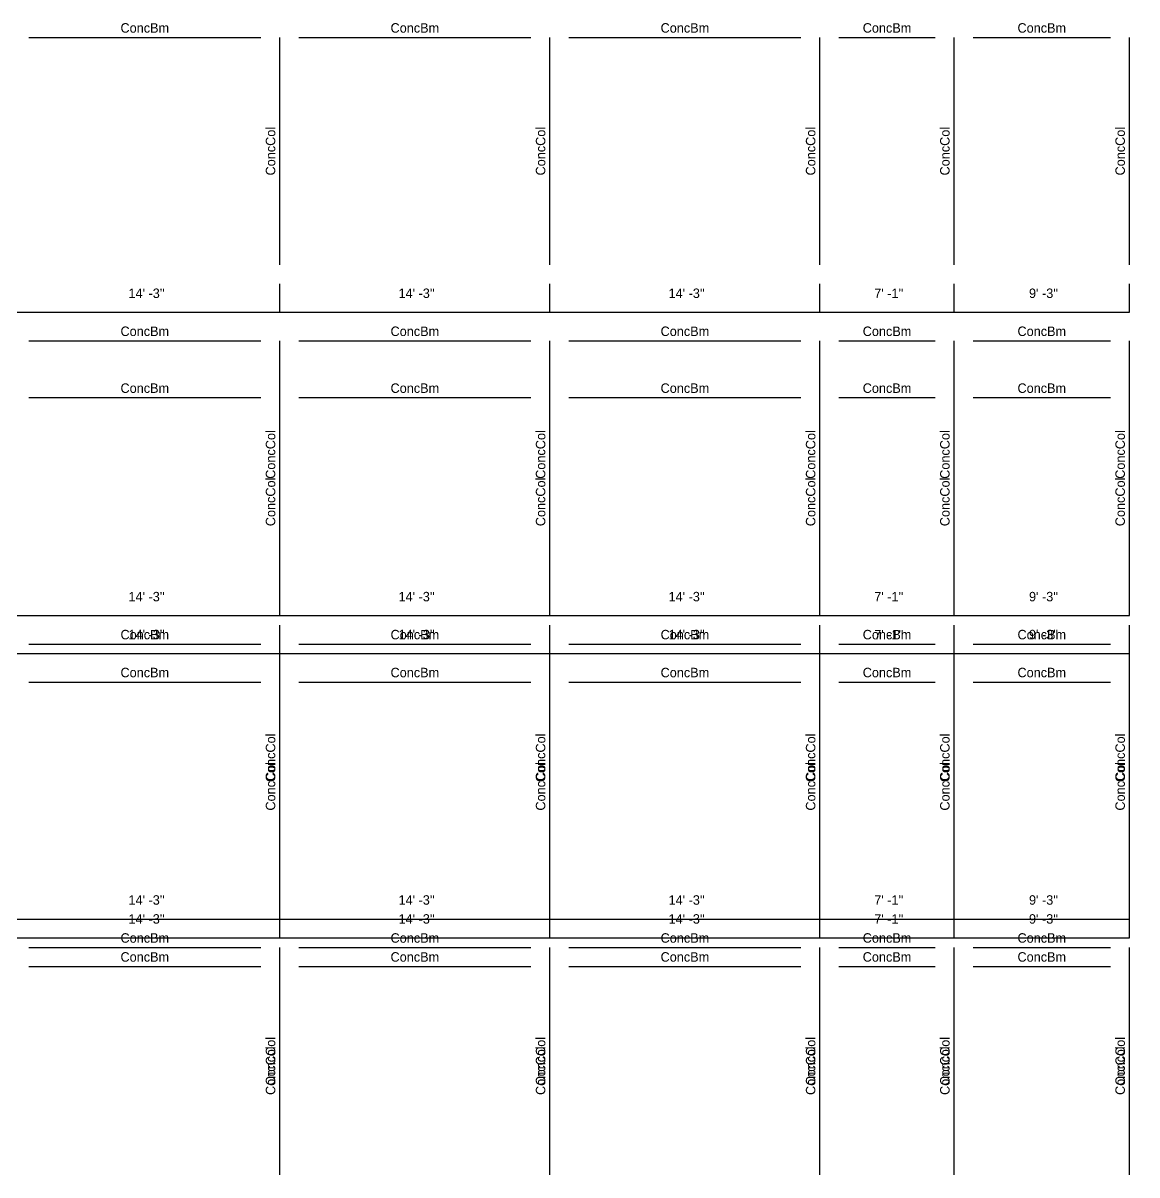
# Model space of a CAD drawing. Extents: x -38 to 2998, y -195 to 11529.
# Drawn here: x 2292 to 2998, y 2928 to 3657 of the extents above; entities that cross this region are included whole.
import ezdxf
from ezdxf.enums import TextEntityAlignment as Align

# ---------------------------------------------------------------- set-up
doc = ezdxf.new("R2010")
doc.units = 0
doc.header["$MEASUREMENT"] = 0
doc.layers.get('0').update_dxf_attribs({"linetype": 'CONTINUOUS'})
for name, color, linetype in [('CENTERLINES', 7, 'CONTINUOUS'), ('DIMENSIONS', 4, 'CONTINUOUS'), ('TEXT', 5, 'CONTINUOUS')]:
    doc.layers.add(name, color=color, linetype=linetype)
doc.dimstyles.get("Standard").update_dxf_attribs({"dimtxt": 0.18, "dimasz": 0.18, "dimexe": 0.18, "dimexo": 0.0625, "dimgap": 0.09, "dimtad": 0, "dimtih": 1, "dimtoh": 1, "dimdec": 4, "dimzin": 0, "dimtxsty": 'STANDARD', "dimcen": 0.09, "dimazin": 3, "dimtfac": 1, "dimtdec": 4, "dimtofl": 0, "dimtmove": 0, "dimatfit": 3, "dimtolj": 1, "dimtzin": 0})

# ---------------------------------------------------------------- blocks, each defined once
blk = doc.blocks.new('*D2144')
at = {"color": 1, "linetype": 'BYBLOCK'}
for points in [[(2288.73, 3094.77), (2287.67, 3093.71), (2280.25, 3086.29), (2279.19, 3085.23)], [(2459.73, 3094.77), (2458.67, 3093.71), (2451.25, 3086.29), (2450.19, 3085.23)]]:
    blk.add_solid(points, dxfattribs=at)
at = {"layer": 'DIMENSIONS', "color": 9, "linetype": 'BYBLOCK'}
for p, q in [((2283.96, 3090), (2283.96, 3108)), ((2454.96, 3090), (2454.96, 3108))]:
    blk.add_line(p, q, dxfattribs=at)
at = {"layer": 'DIMENSIONS', "color": 0, "linetype": 'BYBLOCK'}
blk.add_line((2283.96, 3090), (2454.96, 3090), dxfattribs=at)
at = {"layer": 'DIMENSIONS', "color": 0, "linetype": 'BYBLOCK', "insert": (2369.46, 3102), "char_height": 6, "attachment_point": 5}
blk.add_mtext("\\A1; 14' -3''", dxfattribs=at)
blk = doc.blocks.new('*D2145')
at = {"color": 1, "linetype": 'BYBLOCK'}
for points in [[(2459.73, 3094.77), (2458.67, 3093.71), (2451.25, 3086.29), (2450.19, 3085.23)], [(2630.73, 3094.77), (2629.67, 3093.71), (2622.25, 3086.29), (2621.19, 3085.23)]]:
    blk.add_solid(points, dxfattribs=at)
at = {"layer": 'DIMENSIONS', "color": 9, "linetype": 'BYBLOCK'}
for p, q in [((2454.96, 3090), (2454.96, 3108)), ((2625.96, 3090), (2625.96, 3108))]:
    blk.add_line(p, q, dxfattribs=at)
at = {"layer": 'DIMENSIONS', "color": 0, "linetype": 'BYBLOCK'}
blk.add_line((2454.96, 3090), (2625.96, 3090), dxfattribs=at)
at = {"layer": 'DIMENSIONS', "color": 0, "linetype": 'BYBLOCK', "insert": (2540.46, 3102), "char_height": 6, "attachment_point": 5}
blk.add_mtext("\\A1; 14' -3''", dxfattribs=at)
blk = doc.blocks.new('*D2146')
at = {"color": 1, "linetype": 'BYBLOCK'}
for points in [[(2630.73, 3094.77), (2629.67, 3093.71), (2622.25, 3086.29), (2621.19, 3085.23)], [(2801.73, 3094.77), (2800.67, 3093.71), (2793.25, 3086.29), (2792.19, 3085.23)]]:
    blk.add_solid(points, dxfattribs=at)
at = {"layer": 'DIMENSIONS', "color": 9, "linetype": 'BYBLOCK'}
for p, q in [((2625.96, 3090), (2625.96, 3108)), ((2796.96, 3090), (2796.96, 3108))]:
    blk.add_line(p, q, dxfattribs=at)
at = {"layer": 'DIMENSIONS', "color": 0, "linetype": 'BYBLOCK'}
blk.add_line((2625.96, 3090), (2796.96, 3090), dxfattribs=at)
at = {"layer": 'DIMENSIONS', "color": 0, "linetype": 'BYBLOCK', "insert": (2711.46, 3102), "char_height": 6, "attachment_point": 5}
blk.add_mtext("\\A1; 14' -3''", dxfattribs=at)
blk = doc.blocks.new('*D2147')
at = {"color": 1, "linetype": 'BYBLOCK'}
for points in [[(2801.73, 3094.77), (2800.67, 3093.71), (2793.25, 3086.29), (2792.19, 3085.23)], [(2886.73, 3094.77), (2885.67, 3093.71), (2878.24, 3086.29), (2877.18, 3085.23)]]:
    blk.add_solid(points, dxfattribs=at)
at = {"layer": 'DIMENSIONS', "color": 9, "linetype": 'BYBLOCK'}
for p, q in [((2796.96, 3090), (2796.96, 3108)), ((2881.96, 3090), (2881.96, 3108))]:
    blk.add_line(p, q, dxfattribs=at)
at = {"layer": 'DIMENSIONS', "color": 0, "linetype": 'BYBLOCK'}
blk.add_line((2796.96, 3090), (2881.96, 3090), dxfattribs=at)
at = {"layer": 'DIMENSIONS', "color": 0, "linetype": 'BYBLOCK', "insert": (2839.46, 3102), "char_height": 6, "attachment_point": 5}
blk.add_mtext("\\A1; 7' -1''", dxfattribs=at)
blk = doc.blocks.new('*D2148')
at = {"color": 1, "linetype": 'BYBLOCK'}
for points in [[(2886.73, 3094.77), (2885.67, 3093.71), (2878.24, 3086.29), (2877.18, 3085.23)], [(2997.73, 3094.77), (2996.67, 3093.71), (2989.24, 3086.29), (2988.18, 3085.23)]]:
    blk.add_solid(points, dxfattribs=at)
at = {"layer": 'DIMENSIONS', "color": 9, "linetype": 'BYBLOCK'}
for p, q in [((2881.96, 3090), (2881.96, 3108)), ((2992.96, 3090), (2992.96, 3108))]:
    blk.add_line(p, q, dxfattribs=at)
at = {"layer": 'DIMENSIONS', "color": 0, "linetype": 'BYBLOCK'}
blk.add_line((2881.96, 3090), (2992.96, 3090), dxfattribs=at)
at = {"layer": 'DIMENSIONS', "color": 0, "linetype": 'BYBLOCK', "insert": (2937.46, 3102), "char_height": 6, "attachment_point": 5}
blk.add_mtext("\\A1; 9' -3''", dxfattribs=at)
blk = doc.blocks.new('*D2165')
at = {"color": 1, "linetype": 'BYBLOCK'}
for points in [[(2288.73, 3286.77), (2287.67, 3285.71), (2280.25, 3278.29), (2279.19, 3277.23)], [(2459.73, 3286.77), (2458.67, 3285.71), (2451.25, 3278.29), (2450.19, 3277.23)]]:
    blk.add_solid(points, dxfattribs=at)
at = {"layer": 'DIMENSIONS', "color": 9, "linetype": 'BYBLOCK'}
for p, q in [((2283.96, 3282), (2283.96, 3300)), ((2454.96, 3282), (2454.96, 3300))]:
    blk.add_line(p, q, dxfattribs=at)
at = {"layer": 'DIMENSIONS', "color": 0, "linetype": 'BYBLOCK'}
blk.add_line((2283.96, 3282), (2454.96, 3282), dxfattribs=at)
at = {"layer": 'DIMENSIONS', "color": 0, "linetype": 'BYBLOCK', "insert": (2369.46, 3294), "char_height": 6, "attachment_point": 5}
blk.add_mtext("\\A1; 14' -3''", dxfattribs=at)
blk = doc.blocks.new('*D2166')
at = {"color": 1, "linetype": 'BYBLOCK'}
for points in [[(2459.73, 3286.77), (2458.67, 3285.71), (2451.25, 3278.29), (2450.19, 3277.23)], [(2630.73, 3286.77), (2629.67, 3285.71), (2622.25, 3278.29), (2621.19, 3277.23)]]:
    blk.add_solid(points, dxfattribs=at)
at = {"layer": 'DIMENSIONS', "color": 9, "linetype": 'BYBLOCK'}
for p, q in [((2454.96, 3282), (2454.96, 3300)), ((2625.96, 3282), (2625.96, 3300))]:
    blk.add_line(p, q, dxfattribs=at)
at = {"layer": 'DIMENSIONS', "color": 0, "linetype": 'BYBLOCK'}
blk.add_line((2454.96, 3282), (2625.96, 3282), dxfattribs=at)
at = {"layer": 'DIMENSIONS', "color": 0, "linetype": 'BYBLOCK', "insert": (2540.46, 3294), "char_height": 6, "attachment_point": 5}
blk.add_mtext("\\A1; 14' -3''", dxfattribs=at)
blk = doc.blocks.new('*D2167')
at = {"color": 1, "linetype": 'BYBLOCK'}
for points in [[(2630.73, 3286.77), (2629.67, 3285.71), (2622.25, 3278.29), (2621.19, 3277.23)], [(2801.73, 3286.77), (2800.67, 3285.71), (2793.25, 3278.29), (2792.19, 3277.23)]]:
    blk.add_solid(points, dxfattribs=at)
at = {"layer": 'DIMENSIONS', "color": 9, "linetype": 'BYBLOCK'}
for p, q in [((2625.96, 3282), (2625.96, 3300)), ((2796.96, 3282), (2796.96, 3300))]:
    blk.add_line(p, q, dxfattribs=at)
at = {"layer": 'DIMENSIONS', "color": 0, "linetype": 'BYBLOCK'}
blk.add_line((2625.96, 3282), (2796.96, 3282), dxfattribs=at)
at = {"layer": 'DIMENSIONS', "color": 0, "linetype": 'BYBLOCK', "insert": (2711.46, 3294), "char_height": 6, "attachment_point": 5}
blk.add_mtext("\\A1; 14' -3''", dxfattribs=at)
blk = doc.blocks.new('*D2168')
at = {"color": 1, "linetype": 'BYBLOCK'}
for points in [[(2801.73, 3286.77), (2800.67, 3285.71), (2793.25, 3278.29), (2792.19, 3277.23)], [(2886.73, 3286.77), (2885.67, 3285.71), (2878.24, 3278.29), (2877.18, 3277.23)]]:
    blk.add_solid(points, dxfattribs=at)
at = {"layer": 'DIMENSIONS', "color": 9, "linetype": 'BYBLOCK'}
for p, q in [((2796.96, 3282), (2796.96, 3300)), ((2881.96, 3282), (2881.96, 3300))]:
    blk.add_line(p, q, dxfattribs=at)
at = {"layer": 'DIMENSIONS', "color": 0, "linetype": 'BYBLOCK'}
blk.add_line((2796.96, 3282), (2881.96, 3282), dxfattribs=at)
at = {"layer": 'DIMENSIONS', "color": 0, "linetype": 'BYBLOCK', "insert": (2839.46, 3294), "char_height": 6, "attachment_point": 5}
blk.add_mtext("\\A1; 7' -1''", dxfattribs=at)
blk = doc.blocks.new('*D2169')
at = {"color": 1, "linetype": 'BYBLOCK'}
for points in [[(2886.73, 3286.77), (2885.67, 3285.71), (2878.24, 3278.29), (2877.18, 3277.23)], [(2997.73, 3286.77), (2996.67, 3285.71), (2989.24, 3278.29), (2988.18, 3277.23)]]:
    blk.add_solid(points, dxfattribs=at)
at = {"layer": 'DIMENSIONS', "color": 9, "linetype": 'BYBLOCK'}
for p, q in [((2881.96, 3282), (2881.96, 3300)), ((2992.96, 3282), (2992.96, 3300))]:
    blk.add_line(p, q, dxfattribs=at)
at = {"layer": 'DIMENSIONS', "color": 0, "linetype": 'BYBLOCK'}
blk.add_line((2881.96, 3282), (2992.96, 3282), dxfattribs=at)
at = {"layer": 'DIMENSIONS', "color": 0, "linetype": 'BYBLOCK', "insert": (2937.46, 3294), "char_height": 6, "attachment_point": 5}
blk.add_mtext("\\A1; 9' -3''", dxfattribs=at)
blk = doc.blocks.new('*D2186')
at = {"color": 1, "linetype": 'BYBLOCK'}
for points in [[(2288.73, 3478.77), (2287.67, 3477.71), (2280.25, 3470.29), (2279.19, 3469.23)], [(2459.73, 3478.77), (2458.67, 3477.71), (2451.25, 3470.29), (2450.19, 3469.23)]]:
    blk.add_solid(points, dxfattribs=at)
at = {"layer": 'DIMENSIONS', "color": 9, "linetype": 'BYBLOCK'}
for p, q in [((2283.96, 3474), (2283.96, 3492)), ((2454.96, 3474), (2454.96, 3492))]:
    blk.add_line(p, q, dxfattribs=at)
at = {"layer": 'DIMENSIONS', "color": 0, "linetype": 'BYBLOCK'}
blk.add_line((2283.96, 3474), (2454.96, 3474), dxfattribs=at)
at = {"layer": 'DIMENSIONS', "color": 0, "linetype": 'BYBLOCK', "insert": (2369.46, 3486), "char_height": 6, "attachment_point": 5}
blk.add_mtext("\\A1; 14' -3''", dxfattribs=at)
blk = doc.blocks.new('*D2187')
at = {"color": 1, "linetype": 'BYBLOCK'}
for points in [[(2459.73, 3478.77), (2458.67, 3477.71), (2451.25, 3470.29), (2450.19, 3469.23)], [(2630.73, 3478.77), (2629.67, 3477.71), (2622.25, 3470.29), (2621.19, 3469.23)]]:
    blk.add_solid(points, dxfattribs=at)
at = {"layer": 'DIMENSIONS', "color": 9, "linetype": 'BYBLOCK'}
for p, q in [((2454.96, 3474), (2454.96, 3492)), ((2625.96, 3474), (2625.96, 3492))]:
    blk.add_line(p, q, dxfattribs=at)
at = {"layer": 'DIMENSIONS', "color": 0, "linetype": 'BYBLOCK'}
blk.add_line((2454.96, 3474), (2625.96, 3474), dxfattribs=at)
at = {"layer": 'DIMENSIONS', "color": 0, "linetype": 'BYBLOCK', "insert": (2540.46, 3486), "char_height": 6, "attachment_point": 5}
blk.add_mtext("\\A1; 14' -3''", dxfattribs=at)
blk = doc.blocks.new('*D2188')
at = {"color": 1, "linetype": 'BYBLOCK'}
for points in [[(2630.73, 3478.77), (2629.67, 3477.71), (2622.25, 3470.29), (2621.19, 3469.23)], [(2801.73, 3478.77), (2800.67, 3477.71), (2793.25, 3470.29), (2792.19, 3469.23)]]:
    blk.add_solid(points, dxfattribs=at)
at = {"layer": 'DIMENSIONS', "color": 9, "linetype": 'BYBLOCK'}
for p, q in [((2625.96, 3474), (2625.96, 3492)), ((2796.96, 3474), (2796.96, 3492))]:
    blk.add_line(p, q, dxfattribs=at)
at = {"layer": 'DIMENSIONS', "color": 0, "linetype": 'BYBLOCK'}
blk.add_line((2625.96, 3474), (2796.96, 3474), dxfattribs=at)
at = {"layer": 'DIMENSIONS', "color": 0, "linetype": 'BYBLOCK', "insert": (2711.46, 3486), "char_height": 6, "attachment_point": 5}
blk.add_mtext("\\A1; 14' -3''", dxfattribs=at)
blk = doc.blocks.new('*D2189')
at = {"color": 1, "linetype": 'BYBLOCK'}
for points in [[(2801.73, 3478.77), (2800.67, 3477.71), (2793.25, 3470.29), (2792.19, 3469.23)], [(2886.73, 3478.77), (2885.67, 3477.71), (2878.24, 3470.29), (2877.18, 3469.23)]]:
    blk.add_solid(points, dxfattribs=at)
at = {"layer": 'DIMENSIONS', "color": 9, "linetype": 'BYBLOCK'}
for p, q in [((2796.96, 3474), (2796.96, 3492)), ((2881.96, 3474), (2881.96, 3492))]:
    blk.add_line(p, q, dxfattribs=at)
at = {"layer": 'DIMENSIONS', "color": 0, "linetype": 'BYBLOCK'}
blk.add_line((2796.96, 3474), (2881.96, 3474), dxfattribs=at)
at = {"layer": 'DIMENSIONS', "color": 0, "linetype": 'BYBLOCK', "insert": (2839.46, 3486), "char_height": 6, "attachment_point": 5}
blk.add_mtext("\\A1; 7' -1''", dxfattribs=at)
blk = doc.blocks.new('*D2190')
at = {"color": 1, "linetype": 'BYBLOCK'}
for points in [[(2886.73, 3478.77), (2885.67, 3477.71), (2878.24, 3470.29), (2877.18, 3469.23)], [(2997.73, 3478.77), (2996.67, 3477.71), (2989.24, 3470.29), (2988.18, 3469.23)]]:
    blk.add_solid(points, dxfattribs=at)
at = {"layer": 'DIMENSIONS', "color": 9, "linetype": 'BYBLOCK'}
for p, q in [((2881.96, 3474), (2881.96, 3492)), ((2992.96, 3474), (2992.96, 3492))]:
    blk.add_line(p, q, dxfattribs=at)
at = {"layer": 'DIMENSIONS', "color": 0, "linetype": 'BYBLOCK'}
blk.add_line((2881.96, 3474), (2992.96, 3474), dxfattribs=at)
at = {"layer": 'DIMENSIONS', "color": 0, "linetype": 'BYBLOCK', "insert": (2937.46, 3486), "char_height": 6, "attachment_point": 5}
blk.add_mtext("\\A1; 9' -3''", dxfattribs=at)
blk = doc.blocks.new('*D2635')
at = {"color": 1, "linetype": 'BYBLOCK'}
for points in [[(2288.73, 3082.77), (2287.67, 3081.71), (2280.25, 3074.29), (2279.19, 3073.23)], [(2459.73, 3082.77), (2458.67, 3081.71), (2451.25, 3074.29), (2450.19, 3073.23)]]:
    blk.add_solid(points, dxfattribs=at)
at = {"layer": 'DIMENSIONS', "color": 9, "linetype": 'BYBLOCK'}
for p, q in [((2283.96, 3078), (2283.96, 3096)), ((2454.96, 3078), (2454.96, 3096))]:
    blk.add_line(p, q, dxfattribs=at)
at = {"layer": 'DIMENSIONS', "color": 0, "linetype": 'BYBLOCK'}
blk.add_line((2283.96, 3078), (2454.96, 3078), dxfattribs=at)
at = {"layer": 'DIMENSIONS', "color": 0, "linetype": 'BYBLOCK', "insert": (2369.46, 3090), "char_height": 6, "attachment_point": 5}
blk.add_mtext("\\A1; 14' -3''", dxfattribs=at)
blk = doc.blocks.new('*D2636')
at = {"color": 1, "linetype": 'BYBLOCK'}
for points in [[(2459.73, 3082.77), (2458.67, 3081.71), (2451.25, 3074.29), (2450.19, 3073.23)], [(2630.73, 3082.77), (2629.67, 3081.71), (2622.25, 3074.29), (2621.19, 3073.23)]]:
    blk.add_solid(points, dxfattribs=at)
at = {"layer": 'DIMENSIONS', "color": 9, "linetype": 'BYBLOCK'}
for p, q in [((2454.96, 3078), (2454.96, 3096)), ((2625.96, 3078), (2625.96, 3096))]:
    blk.add_line(p, q, dxfattribs=at)
at = {"layer": 'DIMENSIONS', "color": 0, "linetype": 'BYBLOCK'}
blk.add_line((2454.96, 3078), (2625.96, 3078), dxfattribs=at)
at = {"layer": 'DIMENSIONS', "color": 0, "linetype": 'BYBLOCK', "insert": (2540.46, 3090), "char_height": 6, "attachment_point": 5}
blk.add_mtext("\\A1; 14' -3''", dxfattribs=at)
blk = doc.blocks.new('*D2637')
at = {"color": 1, "linetype": 'BYBLOCK'}
for points in [[(2630.73, 3082.77), (2629.67, 3081.71), (2622.25, 3074.29), (2621.19, 3073.23)], [(2801.73, 3082.77), (2800.67, 3081.71), (2793.25, 3074.29), (2792.19, 3073.23)]]:
    blk.add_solid(points, dxfattribs=at)
at = {"layer": 'DIMENSIONS', "color": 9, "linetype": 'BYBLOCK'}
for p, q in [((2625.96, 3078), (2625.96, 3096)), ((2796.96, 3078), (2796.96, 3096))]:
    blk.add_line(p, q, dxfattribs=at)
at = {"layer": 'DIMENSIONS', "color": 0, "linetype": 'BYBLOCK'}
blk.add_line((2625.96, 3078), (2796.96, 3078), dxfattribs=at)
at = {"layer": 'DIMENSIONS', "color": 0, "linetype": 'BYBLOCK', "insert": (2711.46, 3090), "char_height": 6, "attachment_point": 5}
blk.add_mtext("\\A1; 14' -3''", dxfattribs=at)
blk = doc.blocks.new('*D2638')
at = {"color": 1, "linetype": 'BYBLOCK'}
for points in [[(2801.73, 3082.77), (2800.67, 3081.71), (2793.25, 3074.29), (2792.19, 3073.23)], [(2886.73, 3082.77), (2885.67, 3081.71), (2878.24, 3074.29), (2877.18, 3073.23)]]:
    blk.add_solid(points, dxfattribs=at)
at = {"layer": 'DIMENSIONS', "color": 9, "linetype": 'BYBLOCK'}
for p, q in [((2796.96, 3078), (2796.96, 3096)), ((2881.96, 3078), (2881.96, 3096))]:
    blk.add_line(p, q, dxfattribs=at)
at = {"layer": 'DIMENSIONS', "color": 0, "linetype": 'BYBLOCK'}
blk.add_line((2796.96, 3078), (2881.96, 3078), dxfattribs=at)
at = {"layer": 'DIMENSIONS', "color": 0, "linetype": 'BYBLOCK', "insert": (2839.46, 3090), "char_height": 6, "attachment_point": 5}
blk.add_mtext("\\A1; 7' -1''", dxfattribs=at)
blk = doc.blocks.new('*D2639')
at = {"color": 1, "linetype": 'BYBLOCK'}
for points in [[(2886.73, 3082.77), (2885.67, 3081.71), (2878.24, 3074.29), (2877.18, 3073.23)], [(2997.73, 3082.77), (2996.67, 3081.71), (2989.24, 3074.29), (2988.18, 3073.23)]]:
    blk.add_solid(points, dxfattribs=at)
at = {"layer": 'DIMENSIONS', "color": 9, "linetype": 'BYBLOCK'}
for p, q in [((2881.96, 3078), (2881.96, 3096)), ((2992.96, 3078), (2992.96, 3096))]:
    blk.add_line(p, q, dxfattribs=at)
at = {"layer": 'DIMENSIONS', "color": 0, "linetype": 'BYBLOCK'}
blk.add_line((2881.96, 3078), (2992.96, 3078), dxfattribs=at)
at = {"layer": 'DIMENSIONS', "color": 0, "linetype": 'BYBLOCK', "insert": (2937.46, 3090), "char_height": 6, "attachment_point": 5}
blk.add_mtext("\\A1; 9' -3''", dxfattribs=at)
blk = doc.blocks.new('*D2656')
at = {"color": 1, "linetype": 'BYBLOCK'}
for points in [[(2288.73, 3262.77), (2287.67, 3261.71), (2280.25, 3254.29), (2279.19, 3253.23)], [(2459.73, 3262.77), (2458.67, 3261.71), (2451.25, 3254.29), (2450.19, 3253.23)]]:
    blk.add_solid(points, dxfattribs=at)
at = {"layer": 'DIMENSIONS', "color": 9, "linetype": 'BYBLOCK'}
for p, q in [((2283.96, 3258), (2283.96, 3276)), ((2454.96, 3258), (2454.96, 3276))]:
    blk.add_line(p, q, dxfattribs=at)
at = {"layer": 'DIMENSIONS', "color": 0, "linetype": 'BYBLOCK'}
blk.add_line((2283.96, 3258), (2454.96, 3258), dxfattribs=at)
at = {"layer": 'DIMENSIONS', "color": 0, "linetype": 'BYBLOCK', "insert": (2369.46, 3270), "char_height": 6, "attachment_point": 5}
blk.add_mtext("\\A1; 14' -3''", dxfattribs=at)
blk = doc.blocks.new('*D2657')
at = {"color": 1, "linetype": 'BYBLOCK'}
for points in [[(2459.73, 3262.77), (2458.67, 3261.71), (2451.25, 3254.29), (2450.19, 3253.23)], [(2630.73, 3262.77), (2629.67, 3261.71), (2622.25, 3254.29), (2621.19, 3253.23)]]:
    blk.add_solid(points, dxfattribs=at)
at = {"layer": 'DIMENSIONS', "color": 9, "linetype": 'BYBLOCK'}
for p, q in [((2454.96, 3258), (2454.96, 3276)), ((2625.96, 3258), (2625.96, 3276))]:
    blk.add_line(p, q, dxfattribs=at)
at = {"layer": 'DIMENSIONS', "color": 0, "linetype": 'BYBLOCK'}
blk.add_line((2454.96, 3258), (2625.96, 3258), dxfattribs=at)
at = {"layer": 'DIMENSIONS', "color": 0, "linetype": 'BYBLOCK', "insert": (2540.46, 3270), "char_height": 6, "attachment_point": 5}
blk.add_mtext("\\A1; 14' -3''", dxfattribs=at)
blk = doc.blocks.new('*D2658')
at = {"color": 1, "linetype": 'BYBLOCK'}
for points in [[(2630.73, 3262.77), (2629.67, 3261.71), (2622.25, 3254.29), (2621.19, 3253.23)], [(2801.73, 3262.77), (2800.67, 3261.71), (2793.25, 3254.29), (2792.19, 3253.23)]]:
    blk.add_solid(points, dxfattribs=at)
at = {"layer": 'DIMENSIONS', "color": 9, "linetype": 'BYBLOCK'}
for p, q in [((2625.96, 3258), (2625.96, 3276)), ((2796.96, 3258), (2796.96, 3276))]:
    blk.add_line(p, q, dxfattribs=at)
at = {"layer": 'DIMENSIONS', "color": 0, "linetype": 'BYBLOCK'}
blk.add_line((2625.96, 3258), (2796.96, 3258), dxfattribs=at)
at = {"layer": 'DIMENSIONS', "color": 0, "linetype": 'BYBLOCK', "insert": (2711.46, 3270), "char_height": 6, "attachment_point": 5}
blk.add_mtext("\\A1; 14' -3''", dxfattribs=at)
blk = doc.blocks.new('*D2659')
at = {"color": 1, "linetype": 'BYBLOCK'}
for points in [[(2801.73, 3262.77), (2800.67, 3261.71), (2793.25, 3254.29), (2792.19, 3253.23)], [(2886.73, 3262.77), (2885.67, 3261.71), (2878.24, 3254.29), (2877.18, 3253.23)]]:
    blk.add_solid(points, dxfattribs=at)
at = {"layer": 'DIMENSIONS', "color": 9, "linetype": 'BYBLOCK'}
for p, q in [((2796.96, 3258), (2796.96, 3276)), ((2881.96, 3258), (2881.96, 3276))]:
    blk.add_line(p, q, dxfattribs=at)
at = {"layer": 'DIMENSIONS', "color": 0, "linetype": 'BYBLOCK'}
blk.add_line((2796.96, 3258), (2881.96, 3258), dxfattribs=at)
at = {"layer": 'DIMENSIONS', "color": 0, "linetype": 'BYBLOCK', "insert": (2839.46, 3270), "char_height": 6, "attachment_point": 5}
blk.add_mtext("\\A1; 7' -1''", dxfattribs=at)
blk = doc.blocks.new('*D2660')
at = {"color": 1, "linetype": 'BYBLOCK'}
for points in [[(2886.73, 3262.77), (2885.67, 3261.71), (2878.24, 3254.29), (2877.18, 3253.23)], [(2997.73, 3262.77), (2996.67, 3261.71), (2989.24, 3254.29), (2988.18, 3253.23)]]:
    blk.add_solid(points, dxfattribs=at)
at = {"layer": 'DIMENSIONS', "color": 9, "linetype": 'BYBLOCK'}
for p, q in [((2881.96, 3258), (2881.96, 3276)), ((2992.96, 3258), (2992.96, 3276))]:
    blk.add_line(p, q, dxfattribs=at)
at = {"layer": 'DIMENSIONS', "color": 0, "linetype": 'BYBLOCK'}
blk.add_line((2881.96, 3258), (2992.96, 3258), dxfattribs=at)
at = {"layer": 'DIMENSIONS', "color": 0, "linetype": 'BYBLOCK', "insert": (2937.46, 3270), "char_height": 6, "attachment_point": 5}
blk.add_mtext("\\A1; 9' -3''", dxfattribs=at)
blk = doc.blocks.new('*D3105')
at = {"color": 1, "linetype": 'BYBLOCK'}
for points in [[(2288.73, 3082.77), (2287.67, 3081.71), (2280.25, 3074.29), (2279.19, 3073.23)], [(2459.73, 3082.77), (2458.67, 3081.71), (2451.25, 3074.29), (2450.19, 3073.23)]]:
    blk.add_solid(points, dxfattribs=at)
at = {"layer": 'DIMENSIONS', "color": 9, "linetype": 'BYBLOCK'}
for p, q in [((2283.96, 3078), (2283.96, 3096)), ((2454.96, 3078), (2454.96, 3096))]:
    blk.add_line(p, q, dxfattribs=at)
at = {"layer": 'DIMENSIONS', "color": 0, "linetype": 'BYBLOCK'}
blk.add_line((2283.96, 3078), (2454.96, 3078), dxfattribs=at)
at = {"layer": 'DIMENSIONS', "color": 0, "linetype": 'BYBLOCK', "insert": (2369.46, 3090), "char_height": 6, "attachment_point": 5}
blk.add_mtext("\\A1; 14' -3''", dxfattribs=at)
blk = doc.blocks.new('*D3106')
at = {"color": 1, "linetype": 'BYBLOCK'}
for points in [[(2459.73, 3082.77), (2458.67, 3081.71), (2451.25, 3074.29), (2450.19, 3073.23)], [(2630.73, 3082.77), (2629.67, 3081.71), (2622.25, 3074.29), (2621.19, 3073.23)]]:
    blk.add_solid(points, dxfattribs=at)
at = {"layer": 'DIMENSIONS', "color": 9, "linetype": 'BYBLOCK'}
for p, q in [((2454.96, 3078), (2454.96, 3096)), ((2625.96, 3078), (2625.96, 3096))]:
    blk.add_line(p, q, dxfattribs=at)
at = {"layer": 'DIMENSIONS', "color": 0, "linetype": 'BYBLOCK'}
blk.add_line((2454.96, 3078), (2625.96, 3078), dxfattribs=at)
at = {"layer": 'DIMENSIONS', "color": 0, "linetype": 'BYBLOCK', "insert": (2540.46, 3090), "char_height": 6, "attachment_point": 5}
blk.add_mtext("\\A1; 14' -3''", dxfattribs=at)
blk = doc.blocks.new('*D3107')
at = {"color": 1, "linetype": 'BYBLOCK'}
for points in [[(2630.73, 3082.77), (2629.67, 3081.71), (2622.25, 3074.29), (2621.19, 3073.23)], [(2801.73, 3082.77), (2800.67, 3081.71), (2793.25, 3074.29), (2792.19, 3073.23)]]:
    blk.add_solid(points, dxfattribs=at)
at = {"layer": 'DIMENSIONS', "color": 9, "linetype": 'BYBLOCK'}
for p, q in [((2625.96, 3078), (2625.96, 3096)), ((2796.96, 3078), (2796.96, 3096))]:
    blk.add_line(p, q, dxfattribs=at)
at = {"layer": 'DIMENSIONS', "color": 0, "linetype": 'BYBLOCK'}
blk.add_line((2625.96, 3078), (2796.96, 3078), dxfattribs=at)
at = {"layer": 'DIMENSIONS', "color": 0, "linetype": 'BYBLOCK', "insert": (2711.46, 3090), "char_height": 6, "attachment_point": 5}
blk.add_mtext("\\A1; 14' -3''", dxfattribs=at)
blk = doc.blocks.new('*D3108')
at = {"color": 1, "linetype": 'BYBLOCK'}
for points in [[(2801.73, 3082.77), (2800.67, 3081.71), (2793.25, 3074.29), (2792.19, 3073.23)], [(2886.73, 3082.77), (2885.67, 3081.71), (2878.24, 3074.29), (2877.18, 3073.23)]]:
    blk.add_solid(points, dxfattribs=at)
at = {"layer": 'DIMENSIONS', "color": 9, "linetype": 'BYBLOCK'}
for p, q in [((2796.96, 3078), (2796.96, 3096)), ((2881.96, 3078), (2881.96, 3096))]:
    blk.add_line(p, q, dxfattribs=at)
at = {"layer": 'DIMENSIONS', "color": 0, "linetype": 'BYBLOCK'}
blk.add_line((2796.96, 3078), (2881.96, 3078), dxfattribs=at)
at = {"layer": 'DIMENSIONS', "color": 0, "linetype": 'BYBLOCK', "insert": (2839.46, 3090), "char_height": 6, "attachment_point": 5}
blk.add_mtext("\\A1; 7' -1''", dxfattribs=at)
blk = doc.blocks.new('*D3109')
at = {"color": 1, "linetype": 'BYBLOCK'}
for points in [[(2886.73, 3082.77), (2885.67, 3081.71), (2878.24, 3074.29), (2877.18, 3073.23)], [(2997.73, 3082.77), (2996.67, 3081.71), (2989.24, 3074.29), (2988.18, 3073.23)]]:
    blk.add_solid(points, dxfattribs=at)
at = {"layer": 'DIMENSIONS', "color": 9, "linetype": 'BYBLOCK'}
for p, q in [((2881.96, 3078), (2881.96, 3096)), ((2992.96, 3078), (2992.96, 3096))]:
    blk.add_line(p, q, dxfattribs=at)
at = {"layer": 'DIMENSIONS', "color": 0, "linetype": 'BYBLOCK'}
blk.add_line((2881.96, 3078), (2992.96, 3078), dxfattribs=at)
at = {"layer": 'DIMENSIONS', "color": 0, "linetype": 'BYBLOCK', "insert": (2937.46, 3090), "char_height": 6, "attachment_point": 5}
blk.add_mtext("\\A1; 9' -3''", dxfattribs=at)
blk = doc.blocks.new('*D3126')
at = {"color": 1, "linetype": 'BYBLOCK'}
for points in [[(2288.73, 3262.77), (2287.67, 3261.71), (2280.25, 3254.29), (2279.19, 3253.23)], [(2459.73, 3262.77), (2458.67, 3261.71), (2451.25, 3254.29), (2450.19, 3253.23)]]:
    blk.add_solid(points, dxfattribs=at)
at = {"layer": 'DIMENSIONS', "color": 9, "linetype": 'BYBLOCK'}
for p, q in [((2283.96, 3258), (2283.96, 3276)), ((2454.96, 3258), (2454.96, 3276))]:
    blk.add_line(p, q, dxfattribs=at)
at = {"layer": 'DIMENSIONS', "color": 0, "linetype": 'BYBLOCK'}
blk.add_line((2283.96, 3258), (2454.96, 3258), dxfattribs=at)
at = {"layer": 'DIMENSIONS', "color": 0, "linetype": 'BYBLOCK', "insert": (2369.46, 3270), "char_height": 6, "attachment_point": 5}
blk.add_mtext("\\A1; 14' -3''", dxfattribs=at)
blk = doc.blocks.new('*D3127')
at = {"color": 1, "linetype": 'BYBLOCK'}
for points in [[(2459.73, 3262.77), (2458.67, 3261.71), (2451.25, 3254.29), (2450.19, 3253.23)], [(2630.73, 3262.77), (2629.67, 3261.71), (2622.25, 3254.29), (2621.19, 3253.23)]]:
    blk.add_solid(points, dxfattribs=at)
at = {"layer": 'DIMENSIONS', "color": 9, "linetype": 'BYBLOCK'}
for p, q in [((2454.96, 3258), (2454.96, 3276)), ((2625.96, 3258), (2625.96, 3276))]:
    blk.add_line(p, q, dxfattribs=at)
at = {"layer": 'DIMENSIONS', "color": 0, "linetype": 'BYBLOCK'}
blk.add_line((2454.96, 3258), (2625.96, 3258), dxfattribs=at)
at = {"layer": 'DIMENSIONS', "color": 0, "linetype": 'BYBLOCK', "insert": (2540.46, 3270), "char_height": 6, "attachment_point": 5}
blk.add_mtext("\\A1; 14' -3''", dxfattribs=at)
blk = doc.blocks.new('*D3128')
at = {"color": 1, "linetype": 'BYBLOCK'}
for points in [[(2630.73, 3262.77), (2629.67, 3261.71), (2622.25, 3254.29), (2621.19, 3253.23)], [(2801.73, 3262.77), (2800.67, 3261.71), (2793.25, 3254.29), (2792.19, 3253.23)]]:
    blk.add_solid(points, dxfattribs=at)
at = {"layer": 'DIMENSIONS', "color": 9, "linetype": 'BYBLOCK'}
for p, q in [((2625.96, 3258), (2625.96, 3276)), ((2796.96, 3258), (2796.96, 3276))]:
    blk.add_line(p, q, dxfattribs=at)
at = {"layer": 'DIMENSIONS', "color": 0, "linetype": 'BYBLOCK'}
blk.add_line((2625.96, 3258), (2796.96, 3258), dxfattribs=at)
at = {"layer": 'DIMENSIONS', "color": 0, "linetype": 'BYBLOCK', "insert": (2711.46, 3270), "char_height": 6, "attachment_point": 5}
blk.add_mtext("\\A1; 14' -3''", dxfattribs=at)
blk = doc.blocks.new('*D3129')
at = {"color": 1, "linetype": 'BYBLOCK'}
for points in [[(2801.73, 3262.77), (2800.67, 3261.71), (2793.25, 3254.29), (2792.19, 3253.23)], [(2886.73, 3262.77), (2885.67, 3261.71), (2878.24, 3254.29), (2877.18, 3253.23)]]:
    blk.add_solid(points, dxfattribs=at)
at = {"layer": 'DIMENSIONS', "color": 9, "linetype": 'BYBLOCK'}
for p, q in [((2796.96, 3258), (2796.96, 3276)), ((2881.96, 3258), (2881.96, 3276))]:
    blk.add_line(p, q, dxfattribs=at)
at = {"layer": 'DIMENSIONS', "color": 0, "linetype": 'BYBLOCK'}
blk.add_line((2796.96, 3258), (2881.96, 3258), dxfattribs=at)
at = {"layer": 'DIMENSIONS', "color": 0, "linetype": 'BYBLOCK', "insert": (2839.46, 3270), "char_height": 6, "attachment_point": 5}
blk.add_mtext("\\A1; 7' -1''", dxfattribs=at)
blk = doc.blocks.new('*D3130')
at = {"color": 1, "linetype": 'BYBLOCK'}
for points in [[(2886.73, 3262.77), (2885.67, 3261.71), (2878.24, 3254.29), (2877.18, 3253.23)], [(2997.73, 3262.77), (2996.67, 3261.71), (2989.24, 3254.29), (2988.18, 3253.23)]]:
    blk.add_solid(points, dxfattribs=at)
at = {"layer": 'DIMENSIONS', "color": 9, "linetype": 'BYBLOCK'}
for p, q in [((2881.96, 3258), (2881.96, 3276)), ((2992.96, 3258), (2992.96, 3276))]:
    blk.add_line(p, q, dxfattribs=at)
at = {"layer": 'DIMENSIONS', "color": 0, "linetype": 'BYBLOCK'}
blk.add_line((2881.96, 3258), (2992.96, 3258), dxfattribs=at)
at = {"layer": 'DIMENSIONS', "color": 0, "linetype": 'BYBLOCK', "insert": (2937.46, 3270), "char_height": 6, "attachment_point": 5}
blk.add_mtext("\\A1; 9' -3''", dxfattribs=at)

msp = doc.modelspace()

# ---------------------------------------------------------------- linework, layer by layer
at = {"layer": 'CENTERLINES', "color": 0, "linetype": 'CONTINUOUS'}
for p, q in [((2295.96, 3648), (2442.96, 3648)), ((2454.96, 3504), (2454.96, 3648)), ((2466.96, 3648), (2613.96, 3648)), ((2625.96, 3504), (2625.96, 3648)), ((2637.96, 3648), (2784.96, 3648)), ((2796.96, 3504), (2796.96, 3648)), ((2808.96, 3648), (2869.956, 3648)), ((2881.956, 3504), (2881.956, 3648)), ((2893.956, 3648), (2980.956, 3648)), ((2992.956, 3504), (2992.956, 3648)), ((2295.96, 3456), (2442.96, 3456)), ((2454.96, 3312), (2454.96, 3456)), ((2466.96, 3456), (2613.96, 3456)), ((2625.96, 3312), (2625.96, 3456)), ((2637.96, 3456), (2784.96, 3456)), ((2796.96, 3312), (2796.96, 3456)), ((2808.96, 3456), (2869.956, 3456)), ((2881.956, 3312), (2881.956, 3456)), ((2893.956, 3456), (2980.956, 3456)), ((2992.956, 3312), (2992.956, 3456)), ((2295.96, 3420), (2442.96, 3420)), ((2295.96, 3420), (2442.96, 3420)), ((2454.96, 3288), (2454.96, 3420)), ((2454.96, 3288), (2454.96, 3420)), ((2466.96, 3420), (2613.96, 3420)), ((2466.96, 3420), (2613.96, 3420)), ((2625.96, 3288), (2625.96, 3420)), ((2625.96, 3288), (2625.96, 3420)), ((2637.96, 3420), (2784.96, 3420)), ((2637.96, 3420), (2784.96, 3420)), ((2796.96, 3288), (2796.96, 3420)), ((2796.96, 3288), (2796.96, 3420)), ((2808.96, 3420), (2869.956, 3420)), ((2808.96, 3420), (2869.956, 3420)), ((2881.956, 3288), (2881.956, 3420)), ((2881.956, 3288), (2881.956, 3420)), ((2893.956, 3420), (2980.956, 3420)), ((2893.956, 3420), (2980.956, 3420)), ((2992.956, 3288), (2992.956, 3420)), ((2992.956, 3288), (2992.956, 3420)), ((2295.96, 3264), (2442.96, 3264)), ((2454.96, 3120), (2454.96, 3264)), ((2466.96, 3264), (2613.96, 3264)), ((2625.96, 3120), (2625.96, 3264)), ((2637.96, 3264), (2784.96, 3264)), ((2796.96, 3120), (2796.96, 3264)), ((2808.96, 3264), (2869.956, 3264)), ((2881.956, 3120), (2881.956, 3264)), ((2893.956, 3264), (2980.956, 3264)), ((2992.956, 3120), (2992.956, 3264)), ((2295.96, 3240), (2442.96, 3240)), ((2295.96, 3240), (2442.96, 3240)), ((2454.96, 3108), (2454.96, 3240)), ((2454.96, 3108), (2454.96, 3240)), ((2466.96, 3240), (2613.96, 3240)), ((2466.96, 3240), (2613.96, 3240)), ((2625.96, 3108), (2625.96, 3240)), ((2625.96, 3108), (2625.96, 3240)), ((2637.96, 3240), (2784.96, 3240)), ((2637.96, 3240), (2784.96, 3240)), ((2796.96, 3108), (2796.96, 3240)), ((2796.96, 3108), (2796.96, 3240)), ((2808.96, 3240), (2869.956, 3240)), ((2808.96, 3240), (2869.956, 3240)), ((2881.956, 3108), (2881.956, 3240)), ((2881.956, 3108), (2881.956, 3240)), ((2893.956, 3240), (2980.956, 3240)), ((2893.956, 3240), (2980.956, 3240)), ((2992.956, 3108), (2992.956, 3240)), ((2992.956, 3108), (2992.956, 3240)), ((2295.96, 3072), (2442.96, 3072)), ((2454.96, 2928), (2454.96, 3072)), ((2466.96, 3072), (2613.96, 3072)), ((2625.96, 2928), (2625.96, 3072)), ((2637.96, 3072), (2784.96, 3072)), ((2796.96, 2928), (2796.96, 3072)), ((2808.96, 3072), (2869.956, 3072)), ((2881.956, 2928), (2881.956, 3072)), ((2893.956, 3072), (2980.956, 3072)), ((2992.956, 2928), (2992.956, 3072)), ((2295.96, 3060), (2442.96, 3060)), ((2295.96, 3060), (2442.96, 3060)), ((2454.96, 2928), (2454.96, 3060)), ((2454.96, 2928), (2454.96, 3060)), ((2466.96, 3060), (2613.96, 3060)), ((2466.96, 3060), (2613.96, 3060)), ((2625.96, 2928), (2625.96, 3060)), ((2625.96, 2928), (2625.96, 3060)), ((2637.96, 3060), (2784.96, 3060)), ((2637.96, 3060), (2784.96, 3060)), ((2796.96, 2928), (2796.96, 3060)), ((2796.96, 2928), (2796.96, 3060)), ((2808.96, 3060), (2869.956, 3060)), ((2808.96, 3060), (2869.956, 3060)), ((2881.956, 2928), (2881.956, 3060)), ((2881.956, 2928), (2881.956, 3060)), ((2893.956, 3060), (2980.956, 3060)), ((2893.956, 3060), (2980.956, 3060)), ((2992.956, 2928), (2992.956, 3060)), ((2992.956, 2928), (2992.956, 3060))]:
    msp.add_line(p, q, dxfattribs=at)

# ---------------------------------------------------------------- texts
at = {"layer": 'TEXT', "color": 0}
for p in [(2369.46, 3654), (2540.46, 3654), (2711.46, 3654), (2839.458, 3654), (2937.456, 3654), (2369.46, 3462), (2540.46, 3462), (2711.46, 3462), (2839.458, 3462), (2937.456, 3462), (2369.46, 3426), (2369.46, 3426), (2540.46, 3426), (2540.46, 3426), (2711.46, 3426), (2711.46, 3426), (2839.458, 3426), (2839.458, 3426), (2937.456, 3426), (2937.456, 3426), (2369.46, 3270), (2540.46, 3270), (2711.46, 3270), (2839.458, 3270), (2937.456, 3270), (2369.46, 3246), (2369.46, 3246), (2540.46, 3246), (2540.46, 3246), (2711.46, 3246), (2711.46, 3246), (2839.458, 3246), (2839.458, 3246), (2937.456, 3246), (2937.456, 3246), (2369.46, 3078), (2540.46, 3078), (2711.46, 3078), (2839.458, 3078), (2937.456, 3078), (2369.46, 3066), (2369.46, 3066), (2540.46, 3066), (2540.46, 3066), (2711.46, 3066), (2711.46, 3066), (2839.458, 3066), (2839.458, 3066), (2937.456, 3066), (2937.456, 3066)]:
    msp.add_text('ConcBm', height=6, dxfattribs=at).set_placement(p, align=Align.MIDDLE)
for p in [(2448.96, 3576), (2619.96, 3576), (2790.96, 3576), (2875.956, 3576), (2986.956, 3576), (2448.96, 3384), (2619.96, 3384), (2790.96, 3384), (2875.956, 3384), (2986.956, 3384), (2448.96, 3354), (2448.96, 3354), (2619.96, 3354), (2619.96, 3354), (2790.96, 3354), (2790.96, 3354), (2875.956, 3354), (2875.956, 3354), (2986.956, 3354), (2986.956, 3354), (2448.96, 3192), (2619.96, 3192), (2790.96, 3192), (2875.956, 3192), (2986.956, 3192), (2448.96, 3174), (2448.96, 3174), (2619.96, 3174), (2619.96, 3174), (2790.96, 3174), (2790.96, 3174), (2875.956, 3174), (2875.956, 3174), (2986.956, 3174), (2986.956, 3174), (2448.96, 3000), (2619.96, 3000), (2790.96, 3000), (2875.956, 3000), (2986.956, 3000), (2448.96, 2994), (2448.96, 2994), (2619.96, 2994), (2619.96, 2994), (2790.96, 2994), (2790.96, 2994), (2875.956, 2994), (2875.956, 2994), (2986.956, 2994), (2986.956, 2994)]:
    msp.add_text('ConcCol', height=6, rotation=90, dxfattribs=at).set_placement(p, align=Align.MIDDLE)

# ---------------------------------------------------------------- dimensions: what is measured, and where the dimension line sits
at = {"layer": 'DIMENSIONS'}
for base, p1, p2, picture, middle in [((2454.96, 3474), (2283.96, 3462), (2454.96, 3462), '*D2186', (2369.46, 3462)), ((2625.96, 3474), (2454.96, 3462), (2625.96, 3462), '*D2187', (2540.46, 3462)), ((2796.96, 3474), (2625.96, 3462), (2796.96, 3462), '*D2188', (2711.46, 3462)), ((2881.956, 3474), (2796.96, 3462), (2881.956, 3462), '*D2189', (2839.458, 3462)), ((2992.956, 3474), (2881.956, 3462), (2992.956, 3462), '*D2190', (2937.456, 3462)), ((2454.96, 3282), (2283.96, 3270), (2454.96, 3270), '*D2165', (2369.46, 3270)), ((2625.96, 3282), (2454.96, 3270), (2625.96, 3270), '*D2166', (2540.46, 3270)), ((2796.96, 3282), (2625.96, 3270), (2796.96, 3270), '*D2167', (2711.46, 3270)), ((2881.956, 3282), (2796.96, 3270), (2881.956, 3270), '*D2168', (2839.458, 3270)), ((2992.956, 3282), (2881.956, 3270), (2992.956, 3270), '*D2169', (2937.456, 3270)), ((2454.96, 3258), (2283.96, 3246), (2454.96, 3246), '*D2656', (2369.46, 3246)), ((2454.96, 3258), (2283.96, 3246), (2454.96, 3246), '*D3126', (2369.46, 3246)), ((2625.96, 3258), (2454.96, 3246), (2625.96, 3246), '*D2657', (2540.46, 3246)), ((2625.96, 3258), (2454.96, 3246), (2625.96, 3246), '*D3127', (2540.46, 3246)), ((2796.96, 3258), (2625.96, 3246), (2796.96, 3246), '*D2658', (2711.46, 3246)), ((2796.96, 3258), (2625.96, 3246), (2796.96, 3246), '*D3128', (2711.46, 3246)), ((2881.956, 3258), (2796.96, 3246), (2881.956, 3246), '*D2659', (2839.458, 3246)), ((2881.956, 3258), (2796.96, 3246), (2881.956, 3246), '*D3129', (2839.458, 3246)), ((2992.956, 3258), (2881.956, 3246), (2992.956, 3246), '*D2660', (2937.456, 3246)), ((2992.956, 3258), (2881.956, 3246), (2992.956, 3246), '*D3130', (2937.456, 3246)), ((2454.96, 3090), (2283.96, 3078), (2454.96, 3078), '*D2144', (2369.46, 3078)), ((2625.96, 3090), (2454.96, 3078), (2625.96, 3078), '*D2145', (2540.46, 3078)), ((2796.96, 3090), (2625.96, 3078), (2796.96, 3078), '*D2146', (2711.46, 3078)), ((2881.956, 3090), (2796.96, 3078), (2881.956, 3078), '*D2147', (2839.458, 3078)), ((2992.956, 3090), (2881.956, 3078), (2992.956, 3078), '*D2148', (2937.456, 3078)), ((2454.96, 3078), (2283.96, 3066), (2454.96, 3066), '*D2635', (2369.46, 3066)), ((2454.96, 3078), (2283.96, 3066), (2454.96, 3066), '*D3105', (2369.46, 3066)), ((2625.96, 3078), (2454.96, 3066), (2625.96, 3066), '*D2636', (2540.46, 3066)), ((2625.96, 3078), (2454.96, 3066), (2625.96, 3066), '*D3106', (2540.46, 3066)), ((2796.96, 3078), (2625.96, 3066), (2796.96, 3066), '*D2637', (2711.46, 3066)), ((2796.96, 3078), (2625.96, 3066), (2796.96, 3066), '*D3107', (2711.46, 3066)), ((2881.956, 3078), (2796.96, 3066), (2881.956, 3066), '*D2638', (2839.458, 3066)), ((2881.956, 3078), (2796.96, 3066), (2881.956, 3066), '*D3108', (2839.458, 3066)), ((2992.956, 3078), (2881.956, 3066), (2992.956, 3066), '*D2639', (2937.456, 3066)), ((2992.956, 3078), (2881.956, 3066), (2992.956, 3066), '*D3109', (2937.456, 3066))]:
    dim = msp.add_linear_dim(base=base, p1=p1, p2=p2, dimstyle='STANDARD', dxfattribs=at)
    dim.commit()
    dim.dimension.update_dxf_attribs({"geometry": picture, "text_midpoint": middle})

doc.saveas('drawing.dxf')
